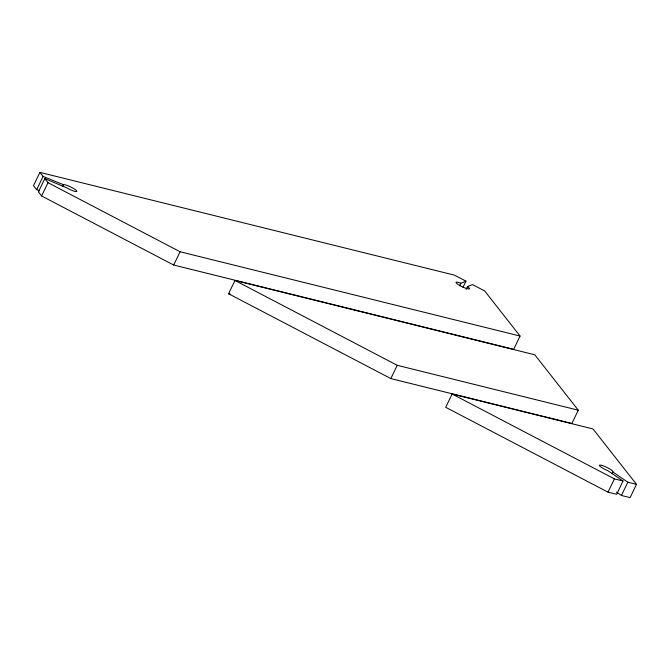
<?xml version="1.0" encoding="UTF-8"?>
<svg xmlns="http://www.w3.org/2000/svg" width="670" height="670" viewBox="0 0 670 670"><rect width="100%" height="100%" fill="white"/><g stroke="black" fill="none" stroke-linecap="round" stroke-linejoin="round"><path stroke-width="1" d="M462.978 287.355L465.977 281.166L454.478 275.152L39.915 172.374L33.5 185.649L36.674 189.685L39.455 190.816M36.674 189.685L43.089 176.411L39.915 172.374M43.089 176.411L63.508 184.719A7.487 1.323 25.8 0 1 72.377 187.809A7.487 1.323 25.8 0 1 76.196 191.587A7.487 1.323 25.8 0 1 66.682 187.809L44.823 178.622L38.408 191.896L41.59 195.958L173.672 265.027L513.664 349.313L520.079 336.047L484.67 290.939L472.509 284.583L467.409 286.668L466.127 289.323M41.59 195.958L48.006 182.684L44.823 178.622M62.653 186.486L63.524 184.694M173.672 265.027L180.088 251.753L520.079 336.047M228.562 293.728L234.977 280.462L534.786 354.79L578.285 410.199L571.87 423.465L390.828 378.584L228.562 293.728L230.589 294.231M390.828 378.584L397.243 365.317L578.285 410.199M459.561 285.914L460.843 283.268L465.977 281.166M616.4 492.048L621.425 495.473L630.085 497.626L636.5 484.351L593 428.942L452.133 394.019L445.718 407.293L607.992 492.149L616.643 494.293L623.058 481.018L607.958 470.767A7.487 1.323 25.8 0 1 599.541 465.7A7.487 1.323 25.8 0 1 605.613 466.806A7.487 1.323 25.8 0 1 612.966 471.68L611.911 473.698M607.992 492.149L614.407 478.874L623.058 481.018M621.425 495.473L627.84 482.207L636.5 484.351M460.843 283.268L459.335 282.698A7.487 1.323 25.8 0 0 457.183 283.812A7.487 1.323 25.8 0 0 467.074 288.686A7.487 1.323 25.8 0 0 467.509 286.727L467.409 286.668M48.006 182.684L180.088 251.753M234.977 280.462L397.243 365.317M452.133 394.019L614.407 478.874M612.765 471.923L627.84 482.207"/></g></svg>
